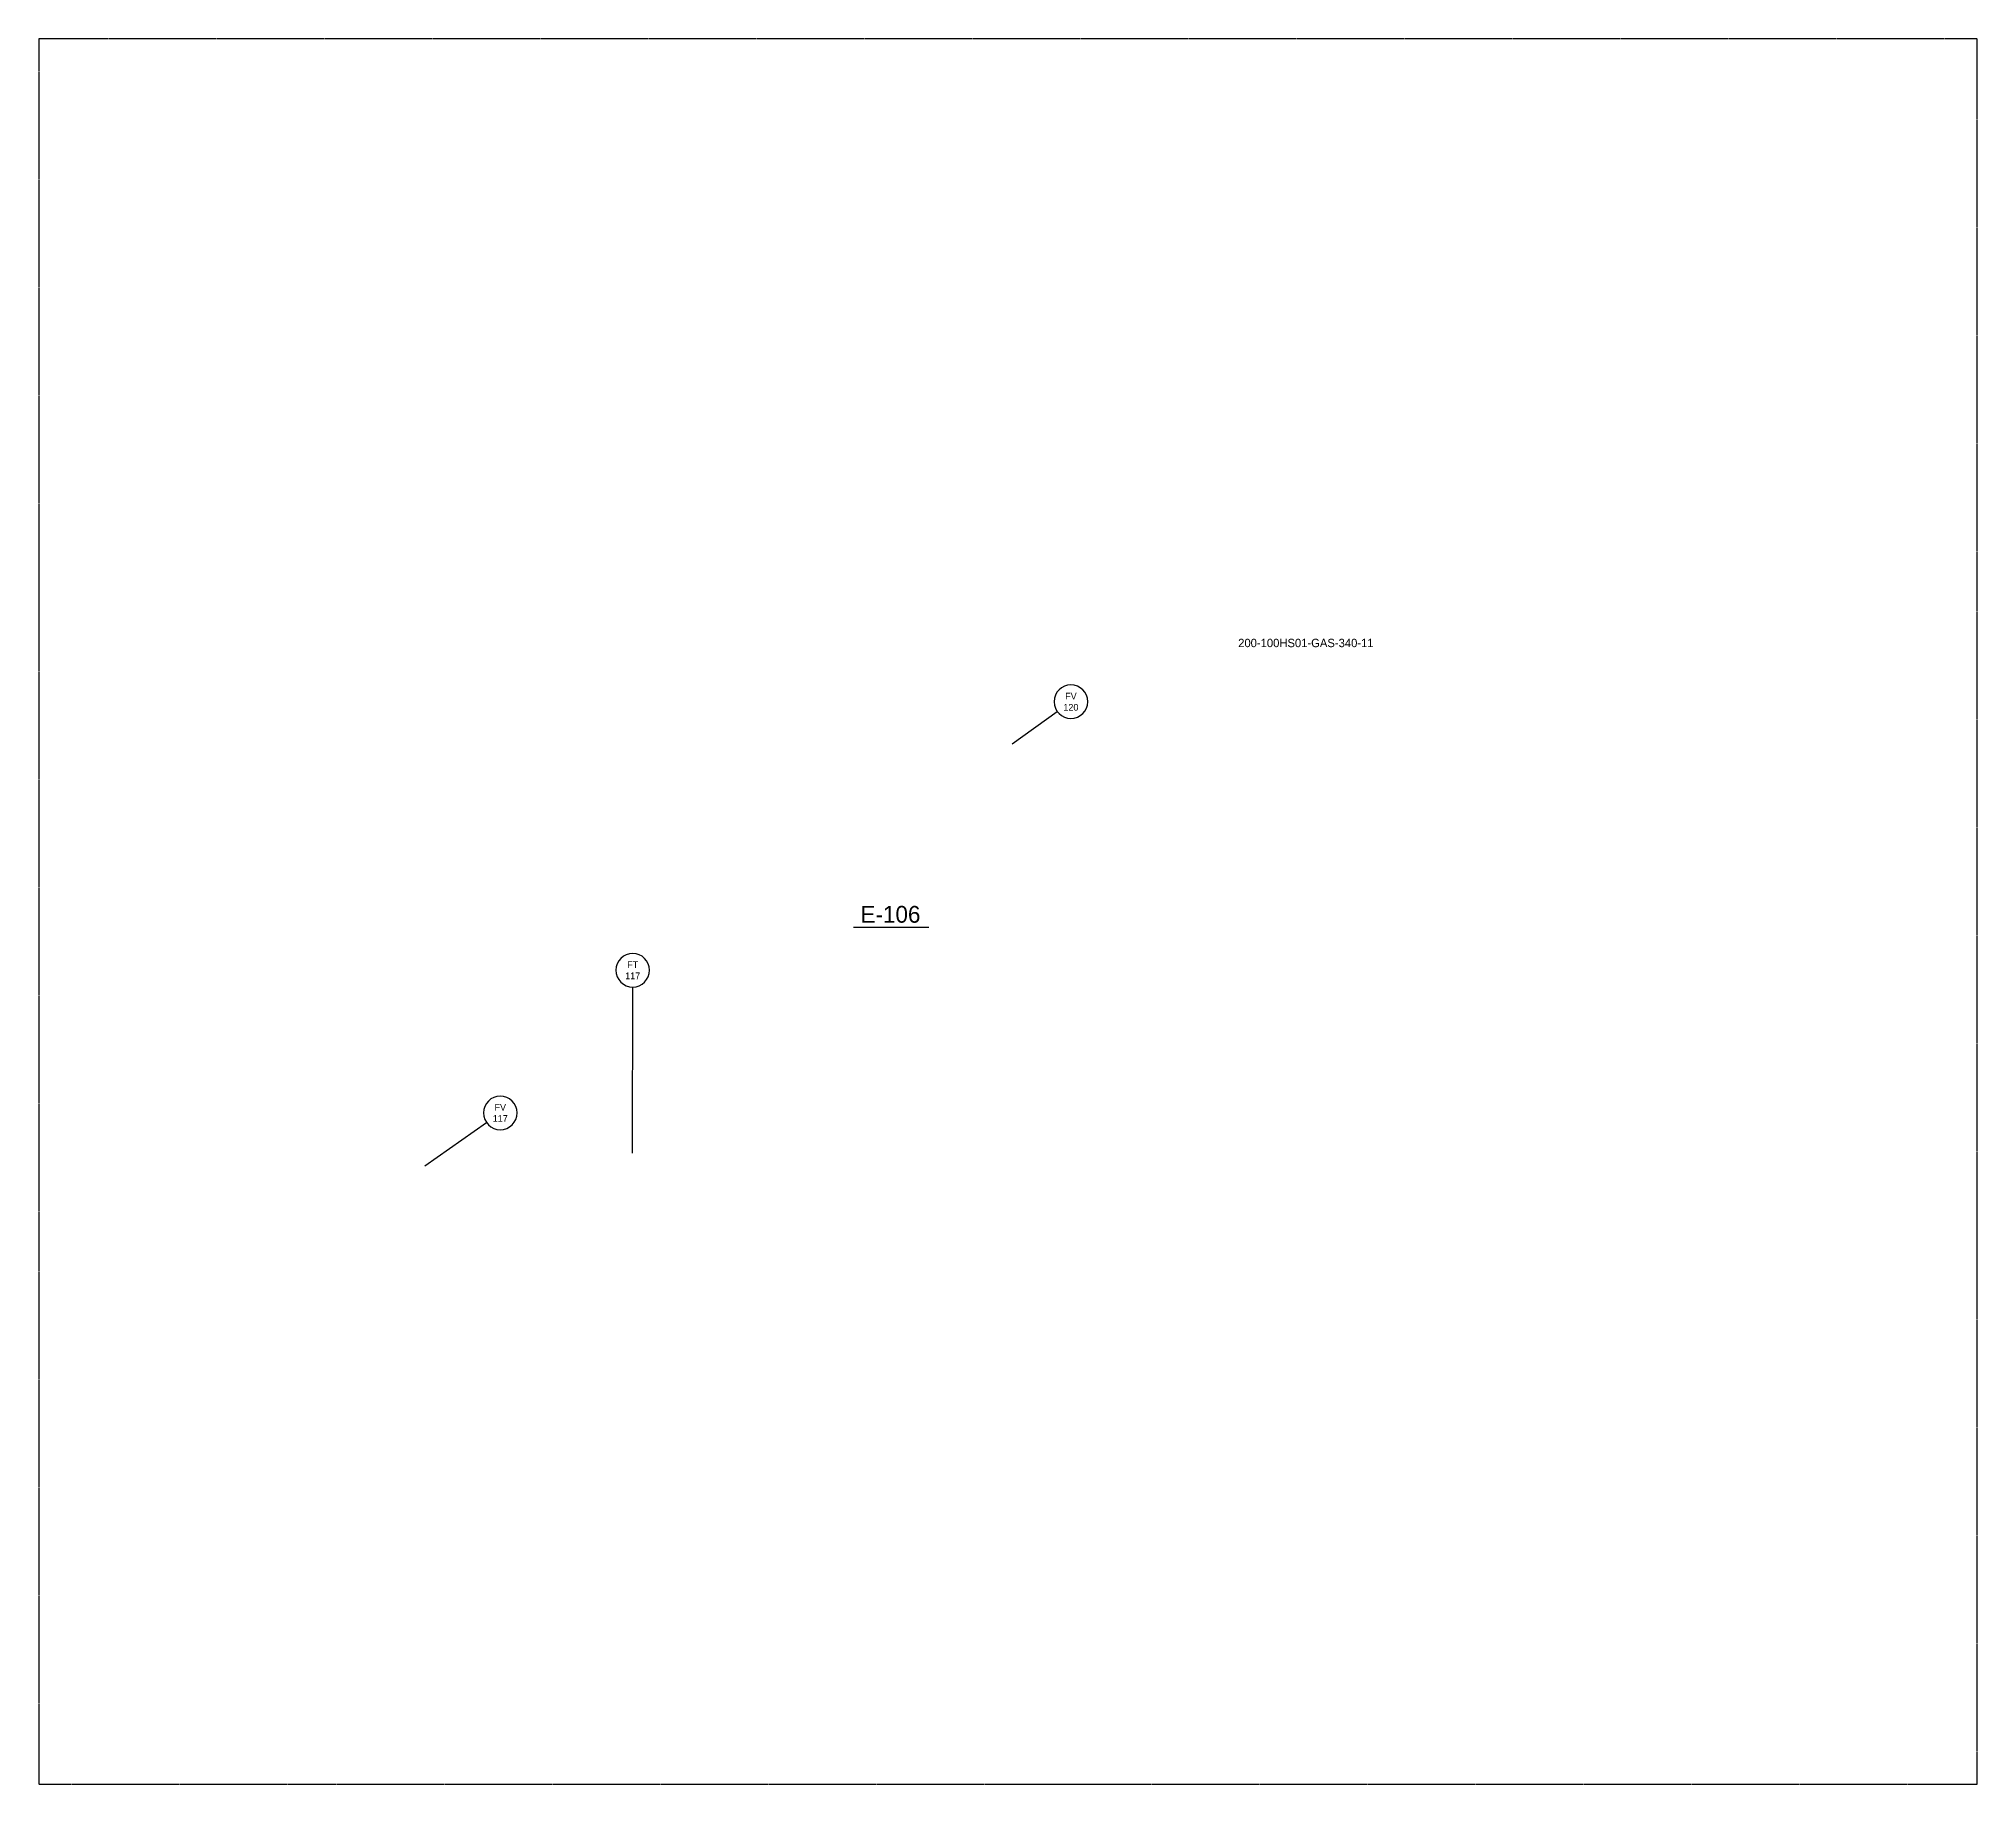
# Model space of a CAD drawing. Header units: millimetres. Extents: x 0 to 578, y 0 to 520.
import ezdxf
from ezdxf.enums import TextEntityAlignment as Align

# ---------------------------------------------------------------- set-up
doc = ezdxf.new("R2010")
doc.units = ezdxf.units.MM
doc.linetypes.add('HIDDEN2', pattern=[0.1875, 0.125, -0.0625])
doc.layers.add('Instrument', color=250, linetype='Continuous')
doc.layers.add('Text', color=7, linetype='Continuous')
doc.layers.add('no plot', color=41, linetype='HIDDEN2', plot=False)
doc.dimstyles.new('ISO-25', dxfattribs={"dimtxt": 2.5, "dimasz": 2.5, "dimexe": 1.25, "dimexo": 0.625, "dimtad": 1, "dimtxsty": 'Standard', "dimcen": 2.5, "dimadec": 0, "dimazin": 0, "dimtfac": 1, "dimtmove": 0, "dimatfit": 3, "dimfxl": 1, "dimarcsym": 0})

# ---------------------------------------------------------------- blocks, each defined once
blk = doc.blocks.new('*U3')
at = {"color": 0, "linetype": 'ByBlock', "lineweight": -3}
blk.add_line((-0.44, -0.152), (0.456, -0.152), dxfattribs=at)
at = {"color": 0, "linetype": 'ByBlock', "lineweight": -2}
blk.add_attdef('#(Equipment.Tag)', text='', height=0.2, dxfattribs=at).set_placement((0, 0), align=Align.MIDDLE)
blk = doc.blocks.new('*U15')
at = {"color": 0, "linetype": 'ByBlock', "lineweight": -2}
for start, end in [(0, 180), (180, 0)]:
    blk.add_arc((0, 0), 0.25, start, end, dxfattribs=at)
blk.add_wipeout([(-0.12, 0.149), (0.125, 0.151), (0.125, 0.024), (-0.12, 0.024)], dxfattribs=at)
blk.add_wipeout([(-0.127, -0.024), (0.131, -0.024), (0.131, -0.155), (-0.127, -0.155)], dxfattribs=at)
for tag, p in [('#(TargetObject.Type)', (0, 0.083)), ('#(TargetObject.LoopNumber)', (0, -0.083))]:
    blk.add_attdef(tag, text='', height=0.1, dxfattribs=at).set_placement(p, align=Align.MIDDLE_CENTER)
blk = doc.blocks.new('*U14')
at = {"color": 0, "linetype": 'ByBlock', "lineweight": -2}
for start, end in [(0, 180), (180, 0)]:
    blk.add_arc((0, 0), 0.25, start, end, dxfattribs=at)
blk.add_wipeout([(-0.102, 0.149), (0.107, 0.151), (0.107, 0.024), (-0.102, 0.024)], dxfattribs=at)
blk.add_wipeout([(-0.127, -0.024), (0.131, -0.024), (0.131, -0.155), (-0.127, -0.155)], dxfattribs=at)
for tag, p in [('#(TargetObject.Type)', (0, 0.083)), ('#(TargetObject.LoopNumber)', (0, -0.083))]:
    blk.add_attdef(tag, text='', height=0.1, dxfattribs=at).set_placement(p, align=Align.MIDDLE_CENTER)
blk = doc.blocks.new('Pipeline Tag_block')
at = {"color": 0, "linetype": 'ByBlock', "lineweight": -2}
blk.add_attdef('#(TargetObject.Tag)', text='', height=0.1, dxfattribs=at).set_placement((0, 0), align=Align.MIDDLE_CENTER)
blk = doc.blocks.new('*U12')
at = {"color": 0, "linetype": 'ByBlock', "lineweight": -2}
for start, end in [(0, 180), (180, 0)]:
    blk.add_arc((0, 0), 0.25, start, end, dxfattribs=at)
blk.add_wipeout([(-0.12, 0.149), (0.125, 0.151), (0.125, 0.024), (-0.12, 0.024)], dxfattribs=at)
blk.add_wipeout([(-0.136, -0.024), (0.14, -0.024), (0.14, -0.155), (-0.136, -0.155)], dxfattribs=at)
for tag, p in [('#(TargetObject.Type)', (0, 0.083)), ('#(TargetObject.LoopNumber)', (0, -0.083))]:
    blk.add_attdef(tag, text='', height=0.1, dxfattribs=at).set_placement(p, align=Align.MIDDLE_CENTER)

msp = doc.modelspace()

# ---------------------------------------------------------------- linework, layer by layer
at = {"layer": 'no plot'}
msp.add_lwpolyline([(0, 0), (577.5, 0), (577.5, 520), (0, 520)], close=True, dxfattribs=at)

# ---------------------------------------------------------------- block references
at = {"layer": 'Text', "xscale": 25, "yscale": 25, "zscale": 25}
for name, p, values in [('Pipeline Tag_block', (377.49, 340), {'#(TargetObject.Tag)': '200-100HS01-GAS-340-11'}), ('*U3', (253.74, 259.16), {'#(Equipment.Tag)': 'E-106'})]:
    msp.add_blockref(name, p, dxfattribs=at).add_auto_attribs(values)

# ---------------------------------------------------------------- next in the draw order: block references
at = {"layer": 'Instrument', "linetype": 'ByBlock', "xscale": 20, "yscale": 20, "zscale": 20}
for name, p, values in [('*U12', (307.49, 322.5), {'#(TargetObject.Type)': 'FV', '#(TargetObject.LoopNumber)': '120'}), ('*U14', (176.95, 242.5), {'#(TargetObject.Type)': 'FT', '#(TargetObject.LoopNumber)': '117'}), ('*U15', (137.49, 200), {'#(TargetObject.Type)': 'FV', '#(TargetObject.LoopNumber)': '117'})]:
    msp.add_blockref(name, p, dxfattribs=at).add_auto_attribs(values)

# ---------------------------------------------------------------- next in the draw order: leaders
at = {"layer": 'Instrument', "linetype": 'ByBlock', "has_arrowhead": 0}
for points in [[(289.99, 310), (303.42, 319.59)], [(114.99, 184.22), (133.4, 197.13)]]:
    msp.add_leader(points, dimstyle='ISO-25', dxfattribs=at)
at = {"layer": 'Instrument', "color": 6, "linetype": 'ByBlock', "has_arrowhead": 0}
msp.add_leader([(176.87, 187.97), (176.94, 237.5)], dimstyle='ISO-25', dxfattribs=at)

doc.saveas('drawing.dxf')
